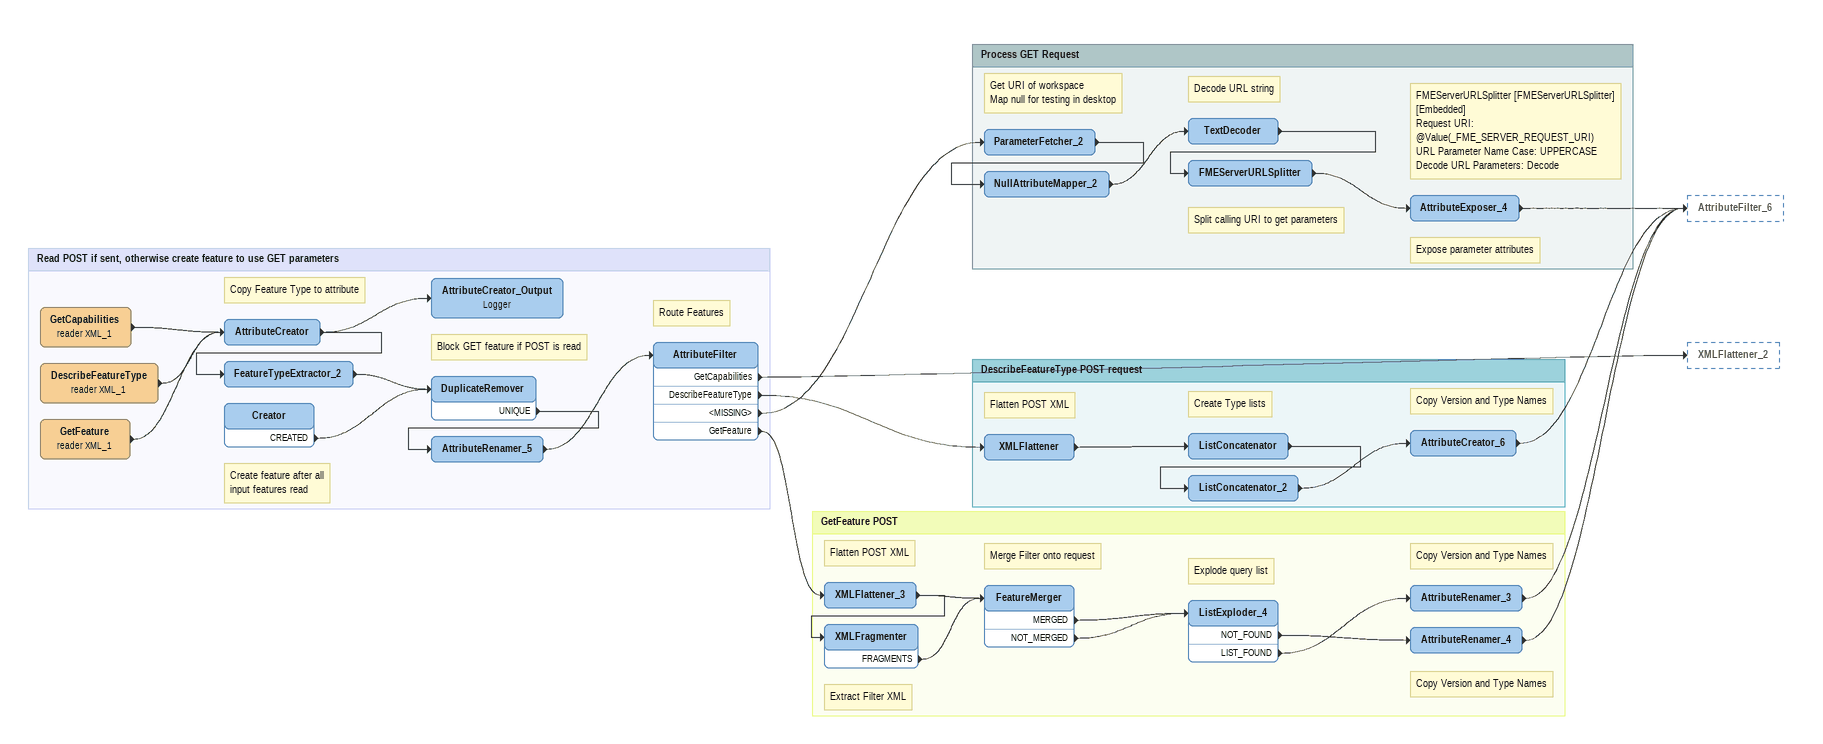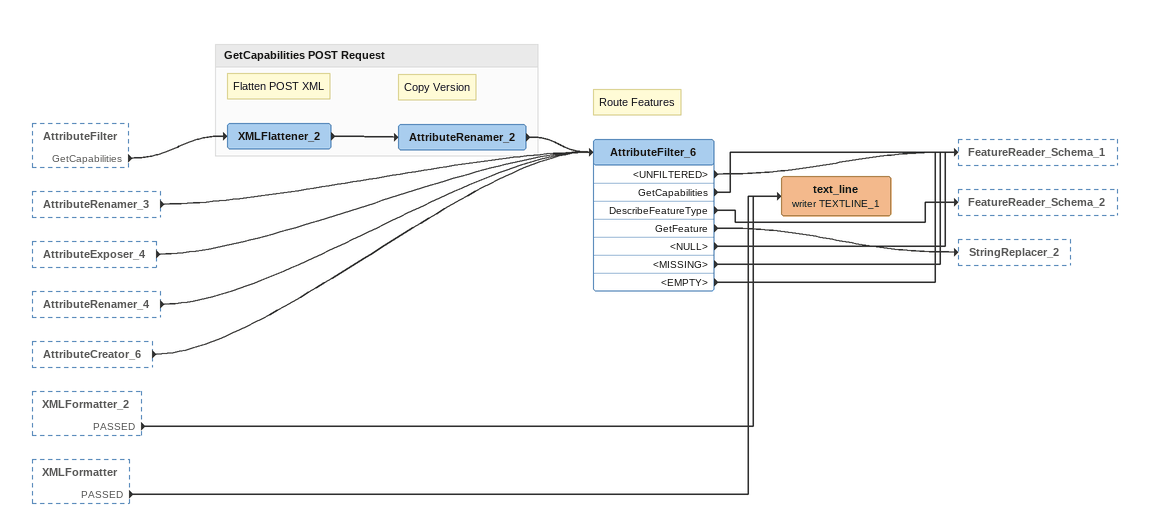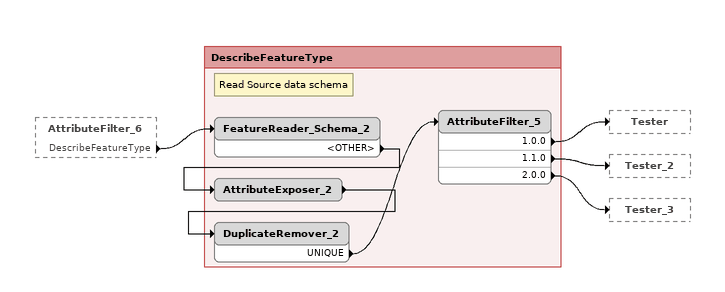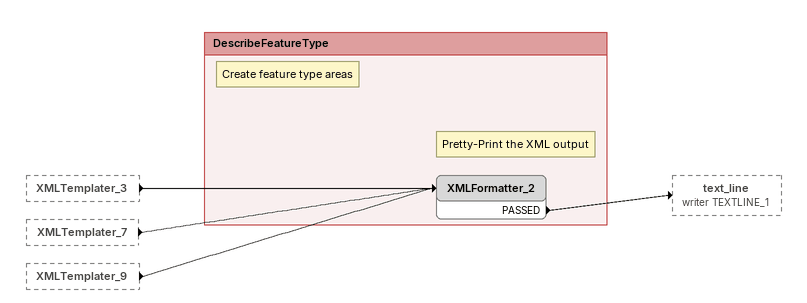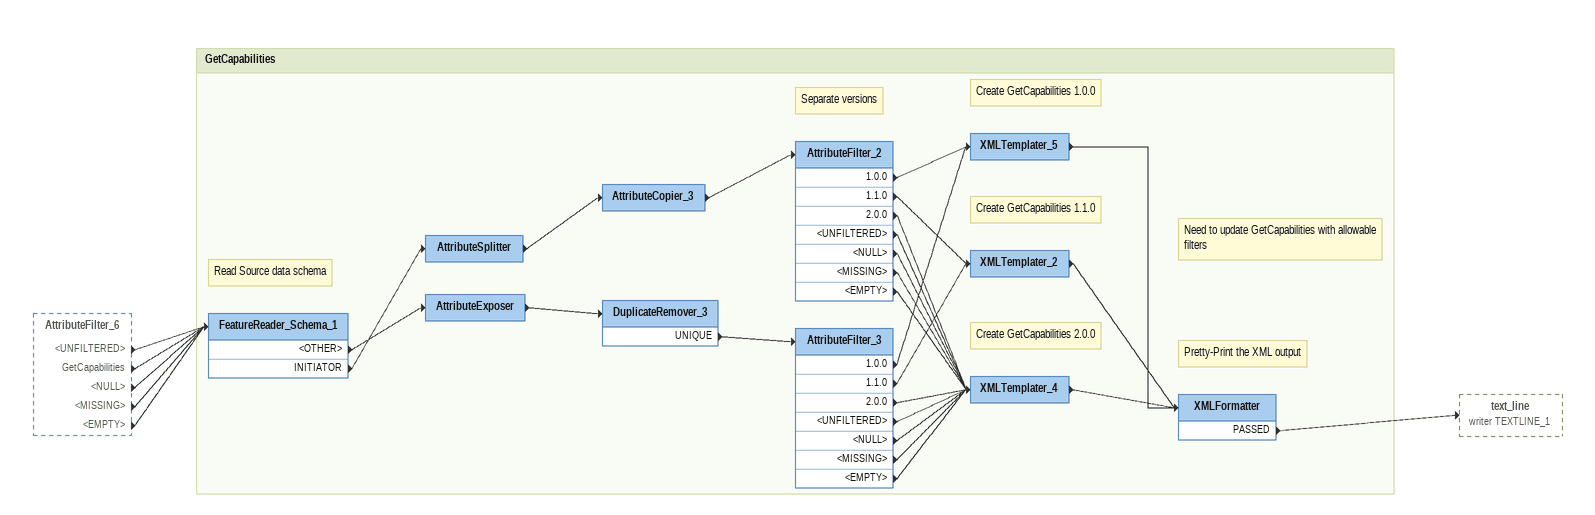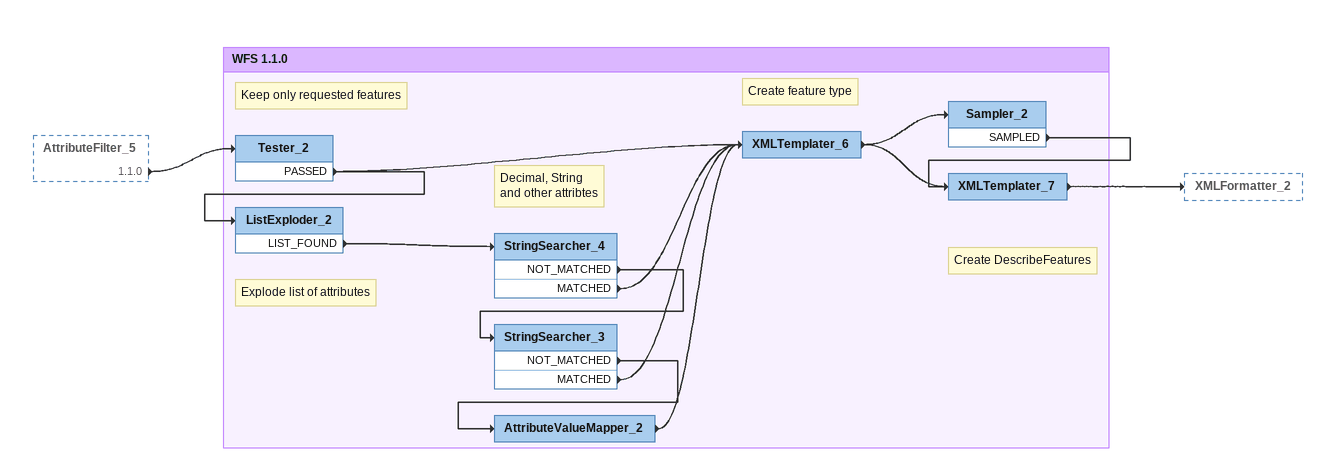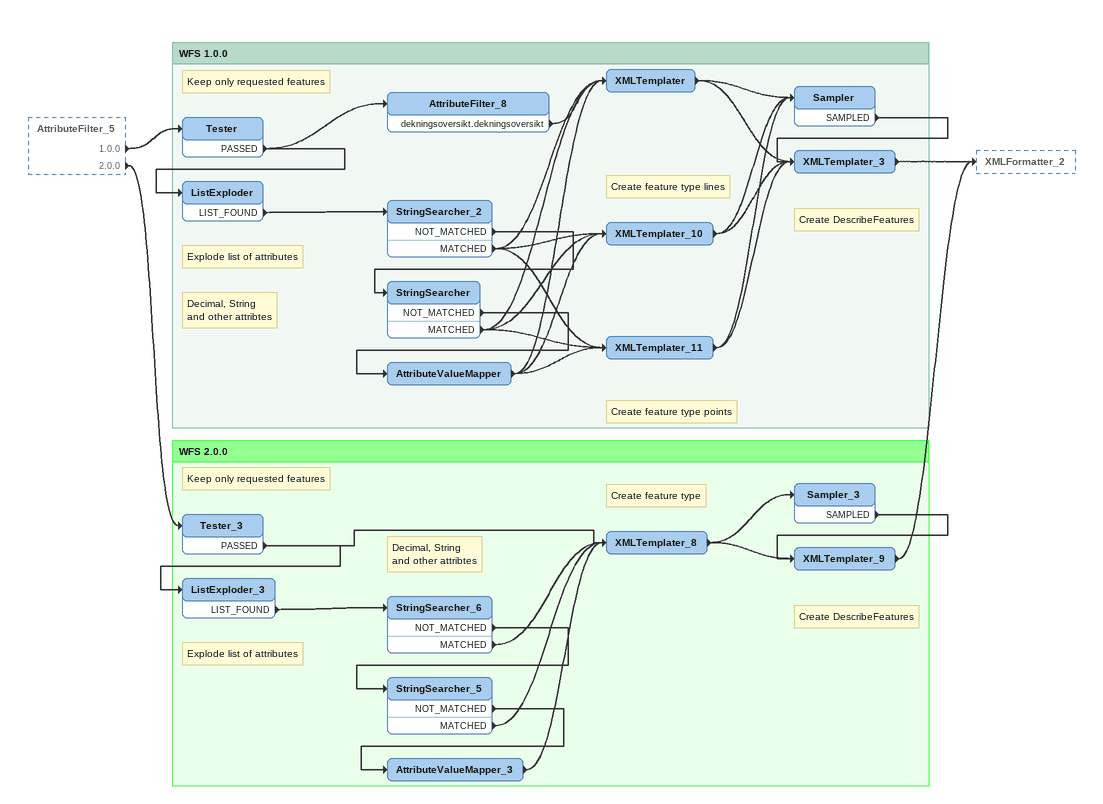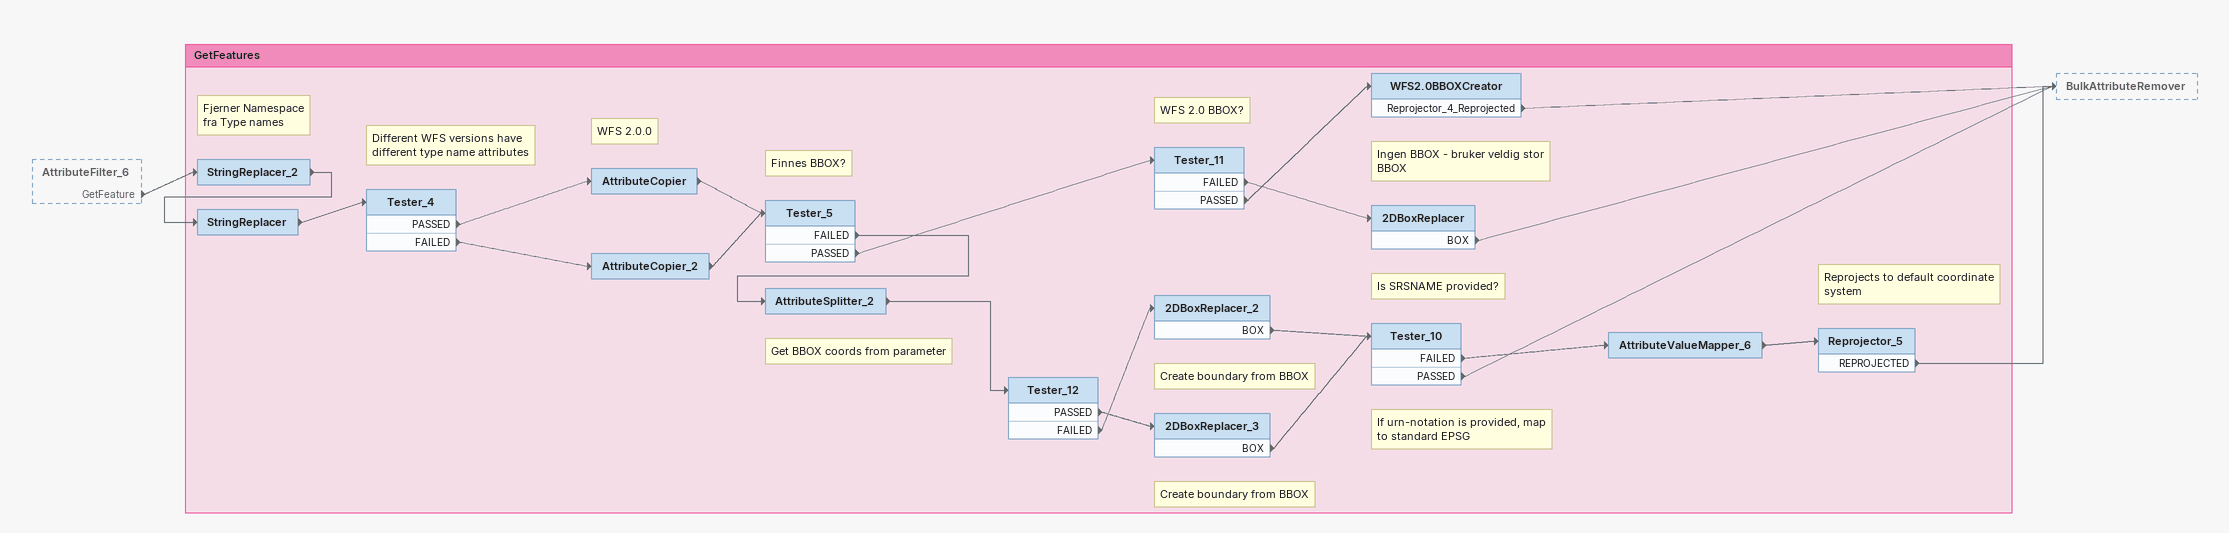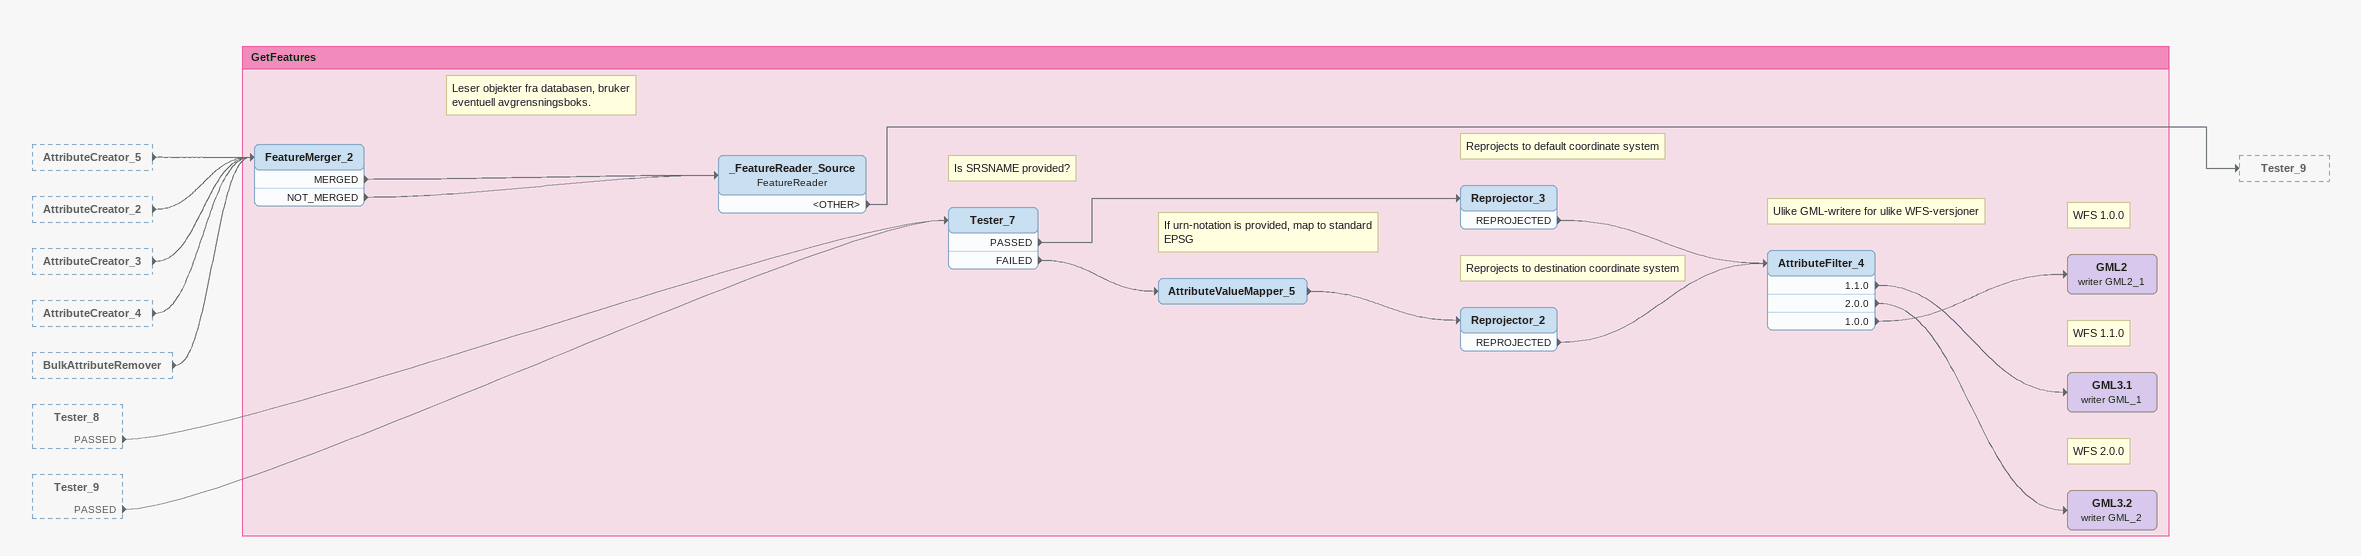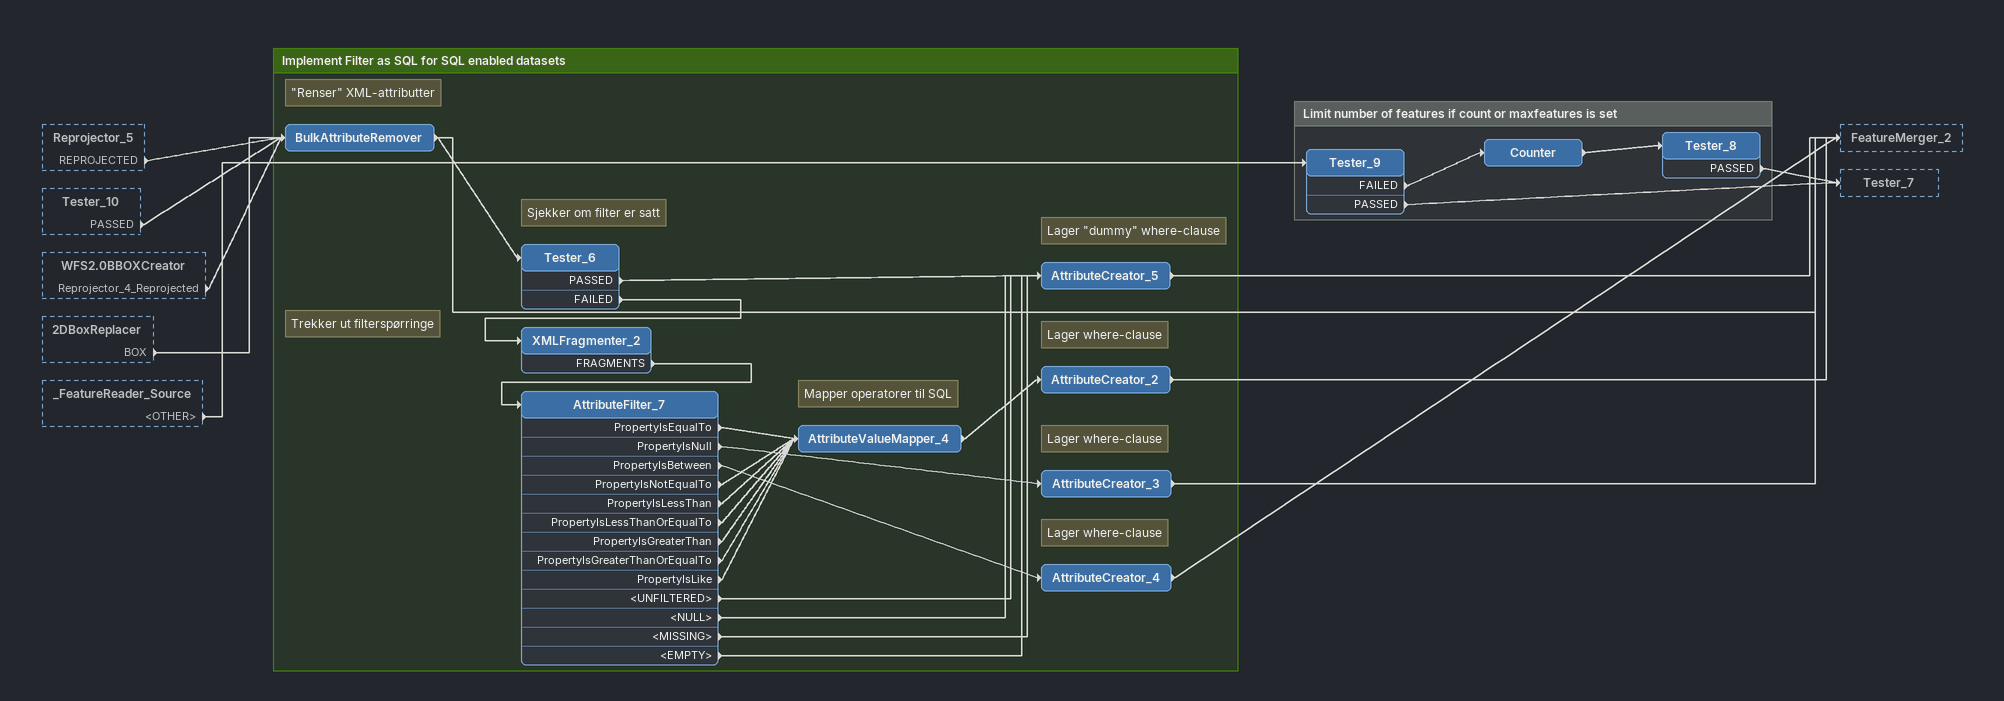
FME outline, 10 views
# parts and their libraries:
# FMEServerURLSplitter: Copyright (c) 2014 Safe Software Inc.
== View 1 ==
Bookmark: Read POST if sent, otherwise create feature to use GET parameters
GetCapabilities (reader XML_1)
    -> AttributeCreator
DescribeFeatureType (reader XML_1)
    -> AttributeCreator
GetFeature (reader XML_1)
    -> AttributeCreator
Note: Copy Feature Type to attribute
AttributeCreator
    -> FeatureTypeExtractor_2
    -> AttributeCreator_Output
AttributeCreator_Output: Logger
FeatureTypeExtractor_2
    -> DuplicateRemover
Note: Create feature after all / input features read
Creator
    CREATED -> DuplicateRemover
Note: Block GET feature if POST is read
DuplicateRemover
    UNIQUE -> AttributeRenamer_5
AttributeRenamer_5
    -> AttributeFilter
Note: Route Features
AttributeFilter
    GetCapabilities -> XMLFlattener_2
    DescribeFeatureType -> XMLFlattener
    <MISSING> -> ParameterFetcher_2
    GetFeature -> XMLFlattener_3

Bookmark: Process GET Request
Note: Get URI of workspace / Map null for testing in desktop
ParameterFetcher_2
    -> NullAttributeMapper_2
NullAttributeMapper_2
    -> TextDecoder
Note: Decode URL string
TextDecoder
    -> FMEServerURLSplitter
Note: Split calling URI to get parameters
Note: FMEServerURLSplitter [FMEServerURLSplitter] / [Embedded] / Request URI: @Value(_FME_SERVER_REQUEST_URI) / URL Parameter Name Case: UPPERCASE / Decode URL Parameters: Decode
FMEServerURLSplitter
    -> AttributeExposer_4
Note: Expose parameter attributes
AttributeExposer_4
    -> AttributeFilter_6

Bookmark: DescribeFeatureType POST request
Note: Flatten POST XML
XMLFlattener
    -> ListConcatenator
Note: Create Type lists
ListConcatenator
    -> ListConcatenator_2
ListConcatenator_2
    -> AttributeCreator_6
Note: Copy Version and Type Names
AttributeCreator_6
    -> AttributeFilter_6

Bookmark: GetFeature POST
Note: Flatten POST XML
XMLFlattener_3
    -> XMLFragmenter
    -> FeatureMerger
Note: Extract Filter XML
XMLFragmenter
    FRAGMENTS -> FeatureMerger
Note: Merge Filter onto request
FeatureMerger
    MERGED -> ListExploder_4
    NOT_MERGED -> ListExploder_4
Note: Explode query list
ListExploder_4
    NOT_FOUND -> AttributeRenamer_4
    LIST_FOUND -> AttributeRenamer_3
Note: Copy Version and Type Names
AttributeRenamer_3
    -> AttributeFilter_6
Note: Copy Version and Type Names
AttributeRenamer_4
    -> AttributeFilter_6

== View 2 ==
AttributeFilter [outside]
    GetCapabilities -> XMLFlattener_2
AttributeRenamer_3 [outside]
    -> AttributeFilter_6
AttributeExposer_4 [outside]
    -> AttributeFilter_6
AttributeRenamer_4 [outside]
    -> AttributeFilter_6
AttributeCreator_6 [outside]
    -> AttributeFilter_6
XMLFormatter_2 [outside]
    PASSED -> text_line (writer TEXTLINE_1)
XMLFormatter [outside]
    PASSED -> text_line (writer TEXTLINE_1)
Note: Route Features
AttributeFilter_6
    <UNFILTERED> -> FeatureReader_Schema_1
    GetCapabilities -> FeatureReader_Schema_1
    DescribeFeatureType -> FeatureReader_Schema_2
    GetFeature -> StringReplacer_2
    <NULL> -> FeatureReader_Schema_1
    <MISSING> -> FeatureReader_Schema_1
    <EMPTY> -> FeatureReader_Schema_1
text_line (writer TEXTLINE_1)

Bookmark: GetCapabilities POST Request
Note: Flatten POST XML
XMLFlattener_2
    -> AttributeRenamer_2
Note: Copy Version
AttributeRenamer_2
    -> AttributeFilter_6

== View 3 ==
AttributeFilter_6 [outside]
    DescribeFeatureType -> FeatureReader_Schema_2

Bookmark: DescribeFeatureType
Note: Read Source data schema
FeatureReader_Schema_2
    <OTHER> -> AttributeExposer_2
AttributeExposer_2
    -> DuplicateRemover_2
DuplicateRemover_2
    UNIQUE -> AttributeFilter_5
AttributeFilter_5
    1.0.0 -> Tester
    1.1.0 -> Tester_2
    2.0.0 -> Tester_3

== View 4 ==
XMLTemplater_3 [outside]
    -> XMLFormatter_2
XMLTemplater_7 [outside]
    -> XMLFormatter_2
XMLTemplater_9 [outside]
    -> XMLFormatter_2

Bookmark: DescribeFeatureType
Note: Create feature type areas
Note: Pretty-Print the XML output
XMLFormatter_2
    PASSED -> text_line (writer TEXTLINE_1)

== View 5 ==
AttributeFilter_6 [outside]
    <UNFILTERED> -> FeatureReader_Schema_1
    GetCapabilities -> FeatureReader_Schema_1
    <NULL> -> FeatureReader_Schema_1
    <MISSING> -> FeatureReader_Schema_1
    <EMPTY> -> FeatureReader_Schema_1

Bookmark: GetCapabilities
Note: Read Source data schema
FeatureReader_Schema_1
    <OTHER> -> AttributeExposer
    INITIATOR -> AttributeSplitter
AttributeSplitter
    -> AttributeCopier_3
AttributeCopier_3
    -> AttributeFilter_2
Note: Separate versions
AttributeFilter_2
    1.0.0 -> XMLTemplater_5
    1.1.0 -> XMLTemplater_2
    2.0.0 -> XMLTemplater_4
    <UNFILTERED> -> XMLTemplater_4
    <NULL> -> XMLTemplater_4
    <MISSING> -> XMLTemplater_4
    <EMPTY> -> XMLTemplater_4
AttributeExposer
    -> DuplicateRemover_3
DuplicateRemover_3
    UNIQUE -> AttributeFilter_3
AttributeFilter_3
    1.0.0 -> XMLTemplater_5
    1.1.0 -> XMLTemplater_2
    2.0.0 -> XMLTemplater_4
    <UNFILTERED> -> XMLTemplater_4
    <NULL> -> XMLTemplater_4
    <MISSING> -> XMLTemplater_4
    <EMPTY> -> XMLTemplater_4
Note: Create GetCapabilities 1.0.0
XMLTemplater_5
    -> XMLFormatter
Note: Create GetCapabilities 1.1.0
Note: Need to update GetCapabilities with allowable filters
XMLTemplater_2
    -> XMLFormatter
Note: Create GetCapabilities 2.0.0
XMLTemplater_4
    -> XMLFormatter
Note: Pretty-Print the XML output
XMLFormatter
    PASSED -> text_line (writer TEXTLINE_1)

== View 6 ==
AttributeFilter_5 [outside]
    1.1.0 -> Tester_2

Bookmark: WFS 1.1.0
Note: Keep only requested features
Tester_2
    PASSED -> ListExploder_2
    PASSED -> XMLTemplater_6
Note: Explode list of attributes
ListExploder_2
    LIST_FOUND -> StringSearcher_4
Note: Decimal, String / and other attribtes
StringSearcher_4
    NOT_MATCHED -> StringSearcher_3
    MATCHED -> XMLTemplater_6
StringSearcher_3
    NOT_MATCHED -> AttributeValueMapper_2
    MATCHED -> XMLTemplater_6
AttributeValueMapper_2
    -> XMLTemplater_6
Note: Create feature type
XMLTemplater_6
    -> XMLTemplater_7
    -> Sampler_2
Sampler_2
    SAMPLED -> XMLTemplater_7
Note: Create DescribeFeatures
XMLTemplater_7
    -> XMLFormatter_2

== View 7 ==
AttributeFilter_5 [outside]
    1.0.0 -> Tester
    2.0.0 -> Tester_3

Bookmark: WFS 1.0.0
Note: Keep only requested features
Tester
    PASSED -> ListExploder
    PASSED -> AttributeFilter_8
AttributeFilter_8
    dekningsoversikt.dekningsoversikt -> XMLTemplater
Note: Explode list of attributes
ListExploder
    LIST_FOUND -> StringSearcher_2
Note: Decimal, String / and other attribtes
StringSearcher_2
    NOT_MATCHED -> StringSearcher
    MATCHED -> XMLTemplater
    MATCHED -> XMLTemplater_10
    MATCHED -> XMLTemplater_11
StringSearcher
    NOT_MATCHED -> AttributeValueMapper
    MATCHED -> XMLTemplater
    MATCHED -> XMLTemplater_10
    MATCHED -> XMLTemplater_11
AttributeValueMapper
    -> XMLTemplater_11
    -> XMLTemplater_10
    -> XMLTemplater
XMLTemplater
    -> Sampler
    -> XMLTemplater_3
Note: Create feature type lines
XMLTemplater_10
    -> Sampler
    -> XMLTemplater_3
Note: Create feature type points
XMLTemplater_11
    -> Sampler
    -> XMLTemplater_3
Sampler
    SAMPLED -> XMLTemplater_3
Note: Create DescribeFeatures
XMLTemplater_3
    -> XMLFormatter_2

Bookmark: WFS 2.0.0
Note: Keep only requested features
Tester_3
    PASSED -> ListExploder_3
    PASSED -> XMLTemplater_8
Note: Explode list of attributes
ListExploder_3
    LIST_FOUND -> StringSearcher_6
Note: Decimal, String / and other attribtes
StringSearcher_6
    NOT_MATCHED -> StringSearcher_5
    MATCHED -> XMLTemplater_8
StringSearcher_5
    NOT_MATCHED -> AttributeValueMapper_3
    MATCHED -> XMLTemplater_8
AttributeValueMapper_3
    -> XMLTemplater_8
Note: Create feature type
XMLTemplater_8
    -> XMLTemplater_9
    -> Sampler_3
Sampler_3
    SAMPLED -> XMLTemplater_9
Note: Create DescribeFeatures
XMLTemplater_9
    -> XMLFormatter_2

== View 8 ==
AttributeFilter_6 [outside]
    GetFeature -> StringReplacer_2

Bookmark: GetFeatures
Note: Fjerner Namespace / fra Type names
StringReplacer_2
    -> StringReplacer
StringReplacer
    -> Tester_4
Note: Different WFS versions have / different type name attributes
Tester_4
    PASSED -> AttributeCopier
    FAILED -> AttributeCopier_2
Note: WFS 2.0.0
AttributeCopier
    -> Tester_5
AttributeCopier_2
    -> Tester_5
Note: Finnes BBOX?
Tester_5
    FAILED -> AttributeSplitter_2
    PASSED -> Tester_11
Note: WFS 2.0 BBOX?
Tester_11
    FAILED -> 2DBoxReplacer
    PASSED -> WFS2.0BBOXCreator
WFS2.0BBOXCreator
    Reprojector_4_Reprojected -> BulkAttributeRemover
Note: Ingen BBOX - bruker veldig stor BBOX
2DBoxReplacer
    BOX -> BulkAttributeRemover
Note: Get BBOX coords from parameter
AttributeSplitter_2
    -> Tester_12
Tester_12
    PASSED -> 2DBoxReplacer_3
    FAILED -> 2DBoxReplacer_2
Note: Create boundary from BBOX
2DBoxReplacer_2
    BOX -> Tester_10
Note: Create boundary from BBOX
2DBoxReplacer_3
    BOX -> Tester_10
Note: Is SRSNAME provided?
Tester_10
    FAILED -> AttributeValueMapper_6
    PASSED -> BulkAttributeRemover
Note: If urn-notation is provided, map to standard EPSG
AttributeValueMapper_6
    -> Reprojector_5
Note: Reprojects to default coordinate system
Reprojector_5
    REPROJECTED -> BulkAttributeRemover

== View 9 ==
AttributeCreator_5 [outside]
    -> FeatureMerger_2
AttributeCreator_2 [outside]
    -> FeatureMerger_2
AttributeCreator_3 [outside]
    -> FeatureMerger_2
AttributeCreator_4 [outside]
    -> FeatureMerger_2
BulkAttributeRemover [outside]
    -> FeatureMerger_2
Tester_8 [outside]
    PASSED -> Tester_7
Tester_9 [outside]
    PASSED -> Tester_7

Bookmark: GetFeatures
FeatureMerger_2
    MERGED -> _FeatureReader_Source
    NOT_MERGED -> _FeatureReader_Source
Note: Leser objekter fra databasen, bruker eventuell avgrensningsboks.
_FeatureReader_Source: FeatureReader
    <OTHER> -> Tester_9
Note: Is SRSNAME provided?
Tester_7
    PASSED -> Reprojector_3
    FAILED -> AttributeValueMapper_5
Note: Reprojects to default coordinate system
Reprojector_3
    REPROJECTED -> AttributeFilter_4
Note: If urn-notation is provided, map to standard EPSG
AttributeValueMapper_5
    -> Reprojector_2
Note: Reprojects to destination coordinate system
Reprojector_2
    REPROJECTED -> AttributeFilter_4
Note: Ulike GML-writere for ulike WFS-versjoner
AttributeFilter_4
    1.1.0 -> GML3.1 (writer GML_1)
    2.0.0 -> GML3.2 (writer GML_2)
    1.0.0 -> GML2 (writer GML2_1)
Note: WFS 1.0.0
GML2 (writer GML2_1)
Note: WFS 1.1.0
GML3.1 (writer GML_1)
Note: WFS 2.0.0
GML3.2 (writer GML_2)

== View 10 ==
Reprojector_5 [outside]
    REPROJECTED -> BulkAttributeRemover
Tester_10 [outside]
    PASSED -> BulkAttributeRemover
WFS2.0BBOXCreator [outside]
    Reprojector_4_Reprojected -> BulkAttributeRemover
2DBoxReplacer [outside]
    BOX -> BulkAttributeRemover
_FeatureReader_Source [outside]
    <OTHER> -> Tester_9

Bookmark: Implement Filter as SQL for SQL enabled datasets
Note: "Renser" XML-attributter
BulkAttributeRemover
    -> Tester_6
    -> FeatureMerger_2
Note: Sjekker om filter er satt
Tester_6
    PASSED -> AttributeCreator_5
    FAILED -> XMLFragmenter_2
Note: Trekker ut filterspørringe
XMLFragmenter_2
    FRAGMENTS -> AttributeFilter_7
AttributeFilter_7
    PropertyIsEqualTo -> AttributeValueMapper_4
    PropertyIsNull -> AttributeCreator_3
    PropertyIsBetween -> AttributeCreator_4
    PropertyIsNotEqualTo -> AttributeValueMapper_4
    PropertyIsLessThan -> AttributeValueMapper_4
    PropertyIsLessThanOrEqualTo -> AttributeValueMapper_4
    PropertyIsGreaterThan -> AttributeValueMapper_4
    PropertyIsGreaterThanOrEqualTo -> AttributeValueMapper_4
    PropertyIsLike -> AttributeValueMapper_4
    <UNFILTERED> -> AttributeCreator_5
    <NULL> -> AttributeCreator_5
    <MISSING> -> AttributeCreator_5
    <EMPTY> -> AttributeCreator_5
Note: Lager "dummy" where-clause
AttributeCreator_5
    -> FeatureMerger_2
Note: Mapper operatorer til SQL
AttributeValueMapper_4
    -> AttributeCreator_2
Note: Lager where-clause
AttributeCreator_2
    -> FeatureMerger_2
Note: Lager where-clause
AttributeCreator_3
    -> FeatureMerger_2
Note: Lager where-clause
AttributeCreator_4
    -> FeatureMerger_2

Bookmark: Limit number of features if count or maxfeatures is set
Tester_9
    FAILED -> Counter
    PASSED -> Tester_7
Counter
    -> Tester_8
Tester_8
    PASSED -> Tester_7
